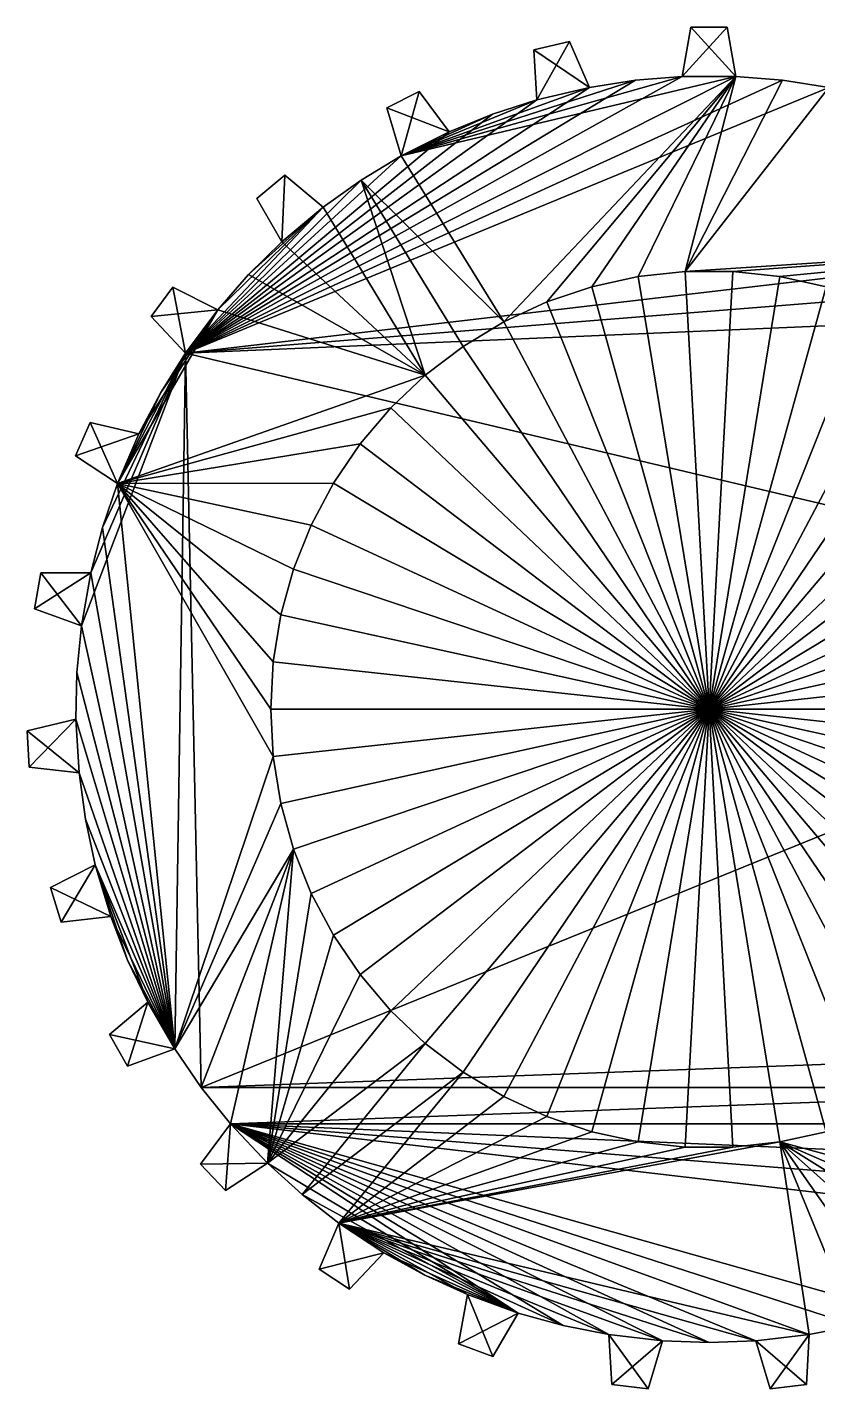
# Model space of a CAD drawing. Header units: metres. Extents: x -14 to 14, y -13.9 to 14.
# Drawn here: x -14 to 2.23, y -13.95 to 14 of the extents above; entities that cross this region are included whole.
import ezdxf

# ---------------------------------------------------------------- set-up
doc = ezdxf.new("R2010")
doc.units = ezdxf.units.M

msp = doc.modelspace()

# ---------------------------------------------------------------- linework, layer by layer
at = {"layer": 'STL2DXF'}
for points in [[(-0.375, 14), (0.375, 14), (-0.553, 12.988)], [(0.375, 14), (0.553, 12.988), (-0.553, 12.988)], [(-0.553, 12.988, 10), (-0.375, 14, 10), (-0.553, 12.988)], [(-0.375, 14, 10), (-0.375, 14), (-0.553, 12.988)], [(0.553, 12.988, 10), (-0.375, 14, 10), (-0.553, 12.988, 10)], [(-0.375, 14, 10), (0.375, 14, 10), (-0.375, 14)], [(0.375, 14, 10), (0.375, 14), (-0.375, 14)], [(0.553, 12.988, 10), (0.375, 14, 10), (-0.375, 14, 10)], [(0.375, 14, 10), (0.553, 12.988, 10), (0.375, 14)], [(0.553, 12.988, 10), (0.553, 12.988), (0.375, 14)], [(-3.594, 13.536), (-2.864, 13.709), (-3.534, 12.51)], [(-3.594, 13.536, 10), (-2.864, 13.709, 10), (-3.594, 13.536)], [(-2.864, 13.709, 10), (-2.864, 13.709), (-3.594, 13.536)], [(-2.864, 13.709, 10), (-3.594, 13.536, 10), (-2.457, 12.766, 10)], [(-2.864, 13.709), (-2.457, 12.766), (-3.534, 12.51)], [(-2.864, 13.709, 10), (-2.457, 12.766, 10), (-2.864, 13.709)], [(-2.457, 12.766, 10), (-2.457, 12.766), (-2.864, 13.709)], [(-3.534, 12.51, 10), (-3.594, 13.536, 10), (-3.534, 12.51)], [(-3.594, 13.536, 10), (-3.594, 13.536), (-3.534, 12.51)], [(-3.594, 13.536, 10), (-3.534, 12.51, 10), (-2.457, 12.766, 10)], [(-0.553, 12.988), (0.553, 12.988), (-10.749, 7.312)], [(0.553, 12.988), (1.509, 12.912), (-10.749, 7.312)], [(-10.749, 7.312), (-1.509, 12.912), (-0.553, 12.988)], [(-10.749, 7.312), (1.509, 12.912), (2.457, 12.766)], [(-2.457, 12.766), (-1.509, 12.912), (-10.749, 7.312)], [(-1.509, 12.912, 10), (-6.324, 11.358, 10), (-0.553, 12.988, 10)], [(-4.216, 7.952, 10), (0.553, 12.988, 10), (-6.324, 11.358, 10)], [(-6.324, 11.358, 10), (0.553, 12.988, 10), (-0.553, 12.988, 10)], [(-1.509, 12.912, 10), (-2.457, 12.766, 10), (-6.324, 11.358, 10)], [(0.553, 12.988, 10), (-4.216, 7.952, 10), (-3.331, 8.361, 10)], [(-3.331, 8.361, 10), (-2.408, 8.672, 10), (0.553, 12.988, 10)], [(-1.509, 12.912), (-2.457, 12.766), (-1.509, 12.912, 10)], [(-1.509, 12.912, 10), (-2.457, 12.766), (-2.457, 12.766, 10)], [(-2.408, 8.672, 10), (-1.456, 8.881, 10), (0.553, 12.988, 10)], [(-0.553, 12.988, 10), (-0.553, 12.988), (-1.509, 12.912)], [(-0.553, 12.988, 10), (-1.509, 12.912), (-1.509, 12.912, 10)], [(0.553, 12.988, 10), (-1.456, 8.881, 10), (-0.487, 8.987, 10)], [(-0.487, 8.987, 10), (1.509, 12.912, 10), (0.553, 12.988, 10)], [(2.457, 12.766, 10), (1.509, 12.912, 10), (-0.487, 8.987, 10)], [(1.509, 12.912), (0.553, 12.988), (1.509, 12.912, 10)], [(1.509, 12.912, 10), (0.553, 12.988), (0.553, 12.988, 10)], [(2.457, 12.766, 10), (2.457, 12.766), (1.509, 12.912)], [(2.457, 12.766, 10), (1.509, 12.912), (1.509, 12.912, 10)], [(2.457, 12.766), (8.773, 9.594), (-10.749, 7.312)], [(-3.534, 12.51), (-2.457, 12.766), (-10.749, 7.312)], [(-6.618, 12.343), (-5.948, 12.679), (-6.324, 11.358)], [(-6.618, 12.343, 10), (-5.948, 12.679, 10), (-6.618, 12.343)], [(-5.948, 12.679, 10), (-5.948, 12.679), (-6.618, 12.343)], [(-5.948, 12.679, 10), (-6.618, 12.343, 10), (-5.335, 11.855, 10)], [(-2.457, 12.766, 10), (-3.534, 12.51, 10), (-6.324, 11.358, 10)], [(-5.948, 12.679), (-5.335, 11.855), (-6.324, 11.358)], [(-5.948, 12.679, 10), (-5.335, 11.855, 10), (-5.948, 12.679)], [(-5.335, 11.855, 10), (-5.335, 11.855), (-5.948, 12.679)], [(8.773, 9.594, 10), (2.457, 12.766, 10), (-0.487, 8.987, 10)], [(-10.749, 7.312), (-4.446, 12.216), (-3.534, 12.51)], [(-6.324, 11.358, 10), (-6.618, 12.343, 10), (-6.324, 11.358)], [(-6.618, 12.343, 10), (-6.618, 12.343), (-6.324, 11.358)], [(-6.618, 12.343, 10), (-6.324, 11.358, 10), (-5.335, 11.855, 10)], [(-3.534, 12.51, 10), (-4.446, 12.216, 10), (-6.324, 11.358, 10)], [(-3.534, 12.51, 10), (-3.534, 12.51), (-4.446, 12.216)], [(-3.534, 12.51, 10), (-4.446, 12.216), (-4.446, 12.216, 10)], [(-5.335, 11.855), (-4.446, 12.216), (-10.749, 7.312)], [(-6.324, 11.358, 10), (-4.446, 12.216, 10), (-5.335, 11.855, 10)], [(-4.446, 12.216), (-5.335, 11.855), (-4.446, 12.216, 10)], [(-4.446, 12.216, 10), (-5.335, 11.855), (-5.335, 11.855, 10)], [(-6.324, 11.358), (-5.335, 11.855), (-10.749, 7.312)], [(-10.749, 7.312), (-7.144, 10.861), (-6.324, 11.358)], [(-6.324, 11.358, 10), (-6.324, 11.358), (-7.144, 10.861)], [(-6.324, 11.358, 10), (-7.144, 10.861), (-7.144, 10.861, 10)], [(-7.144, 10.861, 10), (-4.216, 7.952, 10), (-6.324, 11.358, 10)], [(-9.286, 10.484), (-8.712, 10.966), (-8.773, 9.594)], [(-9.286, 10.484, 10), (-8.712, 10.966, 10), (-9.286, 10.484)], [(-8.712, 10.966, 10), (-8.712, 10.966), (-9.286, 10.484)], [(-8.773, 9.594, 10), (-8.712, 10.966, 10), (-9.286, 10.484, 10)], [(-8.712, 10.966), (-7.925, 10.305), (-8.773, 9.594)], [(-7.925, 10.305, 10), (-8.712, 10.966, 10), (-8.773, 9.594, 10)], [(-8.712, 10.966, 10), (-7.925, 10.305, 10), (-8.712, 10.966)], [(-7.925, 10.305, 10), (-7.925, 10.305), (-8.712, 10.966)], [(-7.925, 10.305), (-7.144, 10.861), (-10.749, 7.312)], [(-7.144, 10.861), (-7.925, 10.305), (-7.144, 10.861, 10)], [(-7.144, 10.861, 10), (-7.925, 10.305), (-7.925, 10.305, 10)], [(-7.144, 10.861, 10), (-7.925, 10.305, 10), (-5.826, 6.859, 10)], [(-5.826, 6.859, 10), (-5.051, 7.449, 10), (-7.144, 10.861, 10)], [(-5.051, 7.449, 10), (-4.216, 7.952, 10), (-7.144, 10.861, 10)], [(-8.773, 9.594, 10), (-9.286, 10.484, 10), (-8.773, 9.594)], [(-9.286, 10.484, 10), (-9.286, 10.484), (-8.773, 9.594)], [(-10.088, 8.2), (-7.925, 10.305), (-10.749, 7.312)], [(-7.925, 10.305), (-10.088, 8.2), (-9.456, 8.921)], [(-8.773, 9.594), (-7.925, 10.305), (-9.456, 8.921)], [(-5.826, 6.859, 10), (-7.925, 10.305, 10), (-8.773, 9.594, 10)], [(8.773, 9.594), (9.456, 8.921), (-10.749, 7.312)], [(-8.773, 9.594, 10), (-8.773, 9.594), (-9.456, 8.921)], [(-8.773, 9.594, 10), (-9.456, 8.921), (-9.456, 8.921, 10)], [(-8.773, 9.594, 10), (-9.456, 8.921, 10), (-5.826, 6.859, 10)], [(8.773, 9.594, 10), (-0.487, 8.987, 10), (0.487, 8.987, 10)], [(1.456, 8.881, 10), (8.773, 9.594, 10), (0.487, 8.987, 10)], [(1.456, 8.881, 10), (2.408, 8.672, 10), (8.773, 9.594, 10)], [(0, 0, 4), (-0.487, 8.987, 4), (-1.456, 8.881, 4)], [(-1.456, 8.881, 10), (-1.456, 8.881, 4), (-0.487, 8.987, 10)], [(-1.456, 8.881, 4), (-0.487, 8.987, 4), (-0.487, 8.987, 10)], [(0.487, 8.987, 4), (-0.487, 8.987, 4), (0, 0, 4)], [(-0.487, 8.987, 10), (-0.487, 8.987, 4), (0.487, 8.987, 10)], [(-0.487, 8.987, 4), (0.487, 8.987, 4), (0.487, 8.987, 10)], [(1.456, 8.881, 4), (0.487, 8.987, 4), (0, 0, 4)], [(0.487, 8.987, 10), (0.487, 8.987, 4), (1.456, 8.881, 10)], [(0.487, 8.987, 4), (1.456, 8.881, 4), (1.456, 8.881, 10)], [(-10.749, 7.312), (9.456, 8.921), (10.088, 8.2)], [(-9.456, 8.921), (-10.088, 8.2), (-9.456, 8.921, 10)], [(-9.456, 8.921, 10), (-10.088, 8.2), (-10.088, 8.2, 10)], [(-9.456, 8.921, 10), (-10.088, 8.2, 10), (-5.826, 6.859, 10)], [(-2.408, 8.672, 4), (-3.331, 8.361, 4), (0, 0, 4)], [(-3.331, 8.361, 10), (-3.331, 8.361, 4), (-2.408, 8.672, 10)], [(-3.331, 8.361, 4), (-2.408, 8.672, 4), (-2.408, 8.672, 10)], [(-1.456, 8.881, 4), (-2.408, 8.672, 4), (0, 0, 4)], [(-2.408, 8.672, 10), (-2.408, 8.672, 4), (-1.456, 8.881, 10)], [(-2.408, 8.672, 4), (-1.456, 8.881, 4), (-1.456, 8.881, 10)], [(0, 0, 4), (2.408, 8.672, 4), (1.456, 8.881, 4)], [(3.331, 8.361, 4), (2.408, 8.672, 4), (0, 0, 4)], [(1.456, 8.881, 10), (1.456, 8.881, 4), (2.408, 8.672, 10)], [(1.456, 8.881, 4), (2.408, 8.672, 4), (2.408, 8.672, 10)], [(-11.454, 8.059), (-11.006, 8.661), (-10.749, 7.312)], [(-11.454, 8.059, 10), (-11.006, 8.661, 10), (-11.454, 8.059)], [(-11.006, 8.661, 10), (-11.006, 8.661), (-11.454, 8.059)], [(-10.088, 8.2, 10), (-11.006, 8.661, 10), (-11.454, 8.059, 10)], [(-11.006, 8.661), (-10.088, 8.2), (-10.749, 7.312)], [(-11.006, 8.661, 10), (-10.088, 8.2, 10), (-11.006, 8.661)], [(-10.088, 8.2, 10), (-10.088, 8.2), (-11.006, 8.661)], [(-5.826, 6.859, 10), (-10.088, 8.2, 10), (-12.145, 4.636, 10)], [(-10.088, 8.2, 10), (-11.707, 5.653, 10), (-12.145, 4.636, 10)], [(-10.088, 8.2, 10), (-11.258, 6.5, 10), (-11.707, 5.653, 10)], [(-11.454, 8.059, 10), (-10.749, 7.312, 10), (-10.088, 8.2, 10)], [(-10.749, 7.312, 10), (-11.258, 6.5, 10), (-10.088, 8.2, 10)], [(10.088, 8.2), (12.887, 1.71), (-10.749, 7.312)], [(0, 0, 4), (-3.331, 8.361, 4), (-4.216, 7.952, 4)], [(-4.216, 7.952, 10), (-4.216, 7.952, 4), (-3.331, 8.361, 10)], [(-4.216, 7.952, 4), (-3.331, 8.361, 4), (-3.331, 8.361, 10)], [(4.216, 7.952, 4), (3.331, 8.361, 4), (0, 0, 4)], [(-10.749, 7.312, 10), (-11.454, 8.059, 10), (-10.749, 7.312)], [(-11.454, 8.059, 10), (-11.454, 8.059), (-10.749, 7.312)], [(-4.216, 7.952, 4), (-5.051, 7.449, 4), (0, 0, 4)], [(-5.051, 7.449, 10), (-5.051, 7.449, 4), (-4.216, 7.952, 10)], [(-5.051, 7.449, 4), (-4.216, 7.952, 4), (-4.216, 7.952, 10)], [(0, 0, 4), (5.051, 7.449, 4), (4.216, 7.952, 4)], [(-12.887, 1.71), (-10.749, 7.312), (-10.971, -6.973)], [(-12.887, 1.71), (-12.695, 2.8), (-10.749, 7.312)], [(-12.695, 2.8), (-12.454, 3.728), (-10.749, 7.312)], [(-10.749, 7.312), (-12.454, 3.728), (-12.145, 4.636)], [(-12.145, 4.636), (-11.258, 6.5), (-10.749, 7.312)], [(-10.749, 7.312, 10), (-10.749, 7.312), (-11.258, 6.5)], [(-10.749, 7.312, 10), (-11.258, 6.5), (-11.258, 6.5, 10)], [(-10.749, 7.312), (-10.428, -7.763), (-10.971, -6.973)], [(12.887, 1.71), (-10.428, -7.763), (-10.749, 7.312)], [(-5.051, 7.449, 4), (-5.826, 6.859, 4), (0, 0, 4)], [(-5.826, 6.859, 10), (-5.826, 6.859, 4), (-5.051, 7.449, 10)], [(-5.826, 6.859, 4), (-5.051, 7.449, 4), (-5.051, 7.449, 10)], [(5.826, 6.859, 4), (5.051, 7.449, 4), (0, 0, 4)], [(-12.145, 4.636, 10), (-6.534, 6.189, 10), (-5.826, 6.859, 10)], [(0, 0, 4), (-5.826, 6.859, 4), (-6.534, 6.189, 4)], [(-6.534, 6.189, 10), (-6.534, 6.189, 4), (-5.826, 6.859, 10)], [(-6.534, 6.189, 4), (-5.826, 6.859, 4), (-5.826, 6.859, 10)], [(6.534, 6.189, 4), (5.826, 6.859, 4), (0, 0, 4)], [(-11.707, 5.653), (-11.258, 6.5), (-12.145, 4.636)], [(-11.258, 6.5), (-11.707, 5.653), (-11.258, 6.5, 10)], [(-11.258, 6.5, 10), (-11.707, 5.653), (-11.707, 5.653, 10)], [(-7.165, 5.447, 10), (-6.534, 6.189, 10), (-12.145, 4.636, 10)], [(-6.534, 6.189, 4), (-7.165, 5.447, 4), (0, 0, 4)], [(-7.165, 5.447, 10), (-7.165, 5.447, 4), (-6.534, 6.189, 10)], [(-7.165, 5.447, 4), (-6.534, 6.189, 4), (-6.534, 6.189, 10)], [(0, 0, 4), (7.165, 5.447, 4), (6.534, 6.189, 4)], [(-12.145, 4.636), (-13.004, 5.201), (-12.706, 5.889)], [(-13.004, 5.201, 10), (-12.706, 5.889, 10), (-13.004, 5.201)], [(-12.706, 5.889, 10), (-12.706, 5.889), (-13.004, 5.201)], [(-11.707, 5.653, 10), (-12.706, 5.889, 10), (-13.004, 5.201, 10)], [(-12.706, 5.889), (-11.707, 5.653), (-12.145, 4.636)], [(-12.706, 5.889, 10), (-11.707, 5.653, 10), (-12.706, 5.889)], [(-11.707, 5.653, 10), (-11.707, 5.653), (-12.706, 5.889)], [(-12.145, 4.636, 10), (-11.707, 5.653, 10), (-13.004, 5.201, 10)], [(-7.712, 4.64, 10), (-7.165, 5.447, 10), (-12.145, 4.636, 10)], [(-7.165, 5.447, 4), (-7.712, 4.64, 4), (0, 0, 4)], [(-7.712, 4.64, 10), (-7.712, 4.64, 4), (-7.165, 5.447, 10)], [(-7.712, 4.64, 4), (-7.165, 5.447, 4), (-7.165, 5.447, 10)], [(7.712, 4.64, 4), (7.165, 5.447, 4), (0, 0, 4)], [(-12.145, 4.636, 10), (-13.004, 5.201, 10), (-12.145, 4.636)], [(-13.004, 5.201, 10), (-13.004, 5.201), (-12.145, 4.636)], [(-10.971, -6.973, 10), (-12.145, 4.636, 10), (-12.454, 3.728, 10)], [(-12.145, 4.636, 10), (-12.145, 4.636), (-12.454, 3.728)], [(-12.145, 4.636, 10), (-12.454, 3.728), (-12.454, 3.728, 10)], [(-12.145, 4.636, 10), (-8.168, 3.779, 10), (-7.712, 4.64, 10)], [(-8.947, 0.973, 10), (-8.79, 1.935, 10), (-12.145, 4.636, 10)], [(-10.971, -6.973, 10), (-8.947, -0.973, 10), (-12.145, 4.636, 10)], [(-8.947, -0.973, 10), (-9, 0, 10), (-12.145, 4.636, 10)], [(-12.145, 4.636, 10), (-9, 0, 10), (-8.947, 0.973, 10)], [(-8.79, 1.935, 10), (-8.529, 2.874, 10), (-12.145, 4.636, 10)], [(-8.529, 2.874, 10), (-8.168, 3.779, 10), (-12.145, 4.636, 10)], [(0, 0, 4), (-7.712, 4.64, 4), (-8.168, 3.779, 4)], [(-8.168, 3.779, 10), (-8.168, 3.779, 4), (-7.712, 4.64, 10)], [(-8.168, 3.779, 4), (-7.712, 4.64, 4), (-7.712, 4.64, 10)], [(8.168, 3.779, 4), (7.712, 4.64, 4), (0, 0, 4)], [(-12.695, 2.8, 10), (-10.971, -6.973, 10), (-12.454, 3.728, 10)], [(-12.454, 3.728), (-12.695, 2.8), (-12.454, 3.728, 10)], [(-12.454, 3.728, 10), (-12.695, 2.8), (-12.695, 2.8, 10)], [(-8.168, 3.779, 4), (-8.529, 2.874, 4), (0, 0, 4)], [(-8.529, 2.874, 10), (-8.529, 2.874, 4), (-8.168, 3.779, 10)], [(-8.529, 2.874, 4), (-8.168, 3.779, 4), (-8.168, 3.779, 10)], [(0, 0, 4), (8.529, 2.874, 4), (8.168, 3.779, 4)], [(-13.852, 2.062), (-13.722, 2.8), (-12.887, 1.71)], [(-13.852, 2.062, 10), (-13.722, 2.8, 10), (-13.852, 2.062)], [(-13.722, 2.8, 10), (-13.722, 2.8), (-13.852, 2.062)], [(-13.722, 2.8, 10), (-13.852, 2.062, 10), (-12.695, 2.8, 10)], [(-13.852, 2.062, 10), (-12.887, 1.71, 10), (-12.695, 2.8, 10)], [(-13.722, 2.8), (-12.695, 2.8), (-12.887, 1.71)], [(-13.722, 2.8, 10), (-12.695, 2.8, 10), (-13.722, 2.8)], [(-12.695, 2.8, 10), (-12.695, 2.8), (-13.722, 2.8)], [(-12.695, 2.8, 10), (-12.887, 1.71, 10), (-10.971, -6.973, 10)], [(-8.529, 2.874, 4), (-8.79, 1.935, 4), (0, 0, 4)], [(-8.79, 1.935, 10), (-8.79, 1.935, 4), (-8.529, 2.874, 10)], [(-8.79, 1.935, 4), (-8.529, 2.874, 4), (-8.529, 2.874, 10)], [(8.79, 1.935, 4), (8.529, 2.874, 4), (0, 0, 4)], [(-12.887, 1.71, 10), (-13.852, 2.062, 10), (-12.887, 1.71)], [(-13.852, 2.062, 10), (-13.852, 2.062), (-12.887, 1.71)], [(-10.971, -6.973), (-12.978, 0.756), (-12.887, 1.71)], [(-12.887, 1.71, 10), (-12.887, 1.71), (-12.978, 0.756)], [(-12.887, 1.71, 10), (-12.978, 0.756), (-12.978, 0.756, 10)], [(-12.887, 1.71, 10), (-12.978, 0.756, 10), (-10.971, -6.973, 10)], [(-10.428, -7.763), (12.887, 1.71), (10.971, -6.973)], [(0, 0, 4), (-8.79, 1.935, 4), (-8.947, 0.973, 4)], [(-8.947, 0.973, 10), (-8.947, 0.973, 4), (-8.79, 1.935, 10)], [(-8.947, 0.973, 4), (-8.79, 1.935, 4), (-8.79, 1.935, 10)], [(8.947, 0.973, 4), (8.79, 1.935, 4), (0, 0, 4)], [(-8.947, 0.973, 4), (-9, 0, 4), (0, 0, 4)], [(-9, 0, 10), (-9, 0, 4), (-8.947, 0.973, 10)], [(-9, 0, 4), (-8.947, 0.973, 4), (-8.947, 0.973, 10)], [(9, 0, 4), (8.947, 0.973, 4), (0, 0, 4)], [(-12.998, -0.203), (-12.978, 0.756), (-10.971, -6.973)], [(-12.978, 0.756), (-12.998, -0.203), (-12.978, 0.756, 10)], [(-12.978, 0.756, 10), (-12.998, -0.203), (-12.998, -0.203, 10)], [(-10.971, -6.973, 10), (-12.978, 0.756, 10), (-12.998, -0.203, 10)], [(-9, 0, 4), (-8.947, -0.973, 4), (0, 0, 4)], [(-8.947, -0.973, 10), (-8.947, -0.973, 4), (-9, 0, 10)], [(-8.947, -0.973, 4), (-9, 0, 4), (-9, 0, 10)], [(-13.998, -0.44), (-12.998, -0.203), (-12.934, -1.308)], [(-13.998, -0.44, 10), (-13.955, -1.188, 10), (-12.998, -0.203, 10)], [(-13.998, -0.44, 10), (-12.998, -0.203, 10), (-13.998, -0.44)], [(-12.998, -0.203, 10), (-12.998, -0.203), (-13.998, -0.44)], [(-13.955, -1.188, 10), (-12.934, -1.308, 10), (-12.998, -0.203, 10)], [(-12.934, -1.308), (-12.998, -0.203), (-10.971, -6.973)], [(-12.998, -0.203, 10), (-12.934, -1.308, 10), (-10.971, -6.973, 10)], [(0, 0, 4), (-8.947, -0.973, 4), (-8.79, -1.935, 4)], [(-8.79, -1.935, 4), (-8.529, -2.874, 4), (0, 0, 4)], [(-8.529, -2.874, 4), (-8.168, -3.779, 4), (0, 0, 4)], [(0, 0, 4), (-8.168, -3.779, 4), (-7.712, -4.64, 4)], [(-7.712, -4.64, 4), (-7.165, -5.447, 4), (0, 0, 4)], [(-7.165, -5.447, 4), (-6.534, -6.189, 4), (0, 0, 4)], [(0, 0, 4), (-6.534, -6.189, 4), (-5.826, -6.859, 4)], [(-5.826, -6.859, 4), (-5.051, -7.449, 4), (0, 0, 4)], [(-5.051, -7.449, 4), (-4.216, -7.952, 4), (0, 0, 4)], [(0, 0, 4), (-4.216, -7.952, 4), (-3.331, -8.361, 4)], [(-3.331, -8.361, 4), (-2.408, -8.672, 4), (0, 0, 4)], [(-2.408, -8.672, 4), (-1.456, -8.881, 4), (0, 0, 4)], [(0, 0, 4), (-1.456, -8.881, 4), (-0.487, -8.987, 4)], [(-0.487, -8.987, 4), (0.487, -8.987, 4), (0, 0, 4)], [(8.529, -2.874, 4), (8.79, -1.935, 4), (0, 0, 4)], [(8.79, -1.935, 4), (8.947, -0.973, 4), (0, 0, 4)], [(0, 0, 4), (8.947, -0.973, 4), (9, 0, 4)], [(7.165, -5.447, 4), (7.712, -4.64, 4), (0, 0, 4)], [(7.712, -4.64, 4), (8.168, -3.779, 4), (0, 0, 4)], [(0, 0, 4), (8.168, -3.779, 4), (8.529, -2.874, 4)], [(5.051, -7.449, 4), (5.826, -6.859, 4), (0, 0, 4)], [(5.826, -6.859, 4), (6.534, -6.189, 4), (0, 0, 4)], [(0, 0, 4), (6.534, -6.189, 4), (7.165, -5.447, 4)], [(2.408, -8.672, 4), (3.331, -8.361, 4), (0, 0, 4)], [(3.331, -8.361, 4), (4.216, -7.952, 4), (0, 0, 4)], [(0, 0, 4), (4.216, -7.952, 4), (5.051, -7.449, 4)], [(0.487, -8.987, 4), (1.456, -8.881, 4), (0, 0, 4)], [(0, 0, 4), (1.456, -8.881, 4), (2.408, -8.672, 4)], [(-13.955, -1.188), (-13.998, -0.44), (-12.934, -1.308)], [(-13.955, -1.188, 10), (-13.998, -0.44, 10), (-13.955, -1.188)], [(-13.998, -0.44, 10), (-13.998, -0.44), (-13.955, -1.188)], [(-8.79, -1.935, 10), (-8.947, -0.973, 10), (-10.971, -6.973, 10)], [(-8.79, -1.935, 10), (-8.79, -1.935, 4), (-8.947, -0.973, 10)], [(-8.79, -1.935, 4), (-8.947, -0.973, 4), (-8.947, -0.973, 10)], [(-12.934, -1.308, 10), (-13.955, -1.188, 10), (-12.934, -1.308)], [(-13.955, -1.188, 10), (-13.955, -1.188), (-12.934, -1.308)], [(-10.971, -6.973), (-12.803, -2.257), (-12.934, -1.308)], [(-12.934, -1.308, 10), (-12.803, -2.257, 10), (-10.971, -6.973, 10)], [(-12.934, -1.308, 10), (-12.934, -1.308), (-12.803, -2.257)], [(-12.934, -1.308, 10), (-12.803, -2.257), (-12.803, -2.257, 10)], [(-8.529, -2.874, 10), (-8.79, -1.935, 10), (-10.971, -6.973, 10)], [(-8.529, -2.874, 10), (-8.529, -2.874, 4), (-8.79, -1.935, 10)], [(-8.529, -2.874, 4), (-8.79, -1.935, 4), (-8.79, -1.935, 10)], [(-12.601, -3.195), (-12.803, -2.257), (-10.971, -6.973)], [(-10.971, -6.973, 10), (-12.803, -2.257, 10), (-12.601, -3.195, 10)], [(-12.803, -2.257), (-12.601, -3.195), (-12.803, -2.257, 10)], [(-12.803, -2.257, 10), (-12.601, -3.195), (-12.601, -3.195, 10)], [(-10.971, -6.973, 10), (-10.428, -7.763, 10), (-8.529, -2.874, 10)], [(-8.529, -2.874, 10), (-10.428, -7.763, 10), (-9.827, -8.511, 10)], [(-9.068, -9.316, 10), (-8.529, -2.874, 10), (-9.827, -8.511, 10)], [(-8.168, -3.779, 10), (-8.529, -2.874, 10), (-9.068, -9.316, 10)], [(-8.168, -3.779, 10), (-8.168, -3.779, 4), (-8.529, -2.874, 10)], [(-8.168, -3.779, 4), (-8.529, -2.874, 4), (-8.529, -2.874, 10)], [(-13.519, -3.656), (-12.601, -3.195), (-12.284, -4.255)], [(-13.519, -3.656, 10), (-13.304, -4.374, 10), (-12.601, -3.195, 10)], [(-13.519, -3.656, 10), (-12.601, -3.195, 10), (-13.519, -3.656)], [(-12.601, -3.195, 10), (-12.601, -3.195), (-13.519, -3.656)], [(-13.304, -4.374, 10), (-12.284, -4.255, 10), (-12.601, -3.195, 10)], [(-12.284, -4.255), (-12.601, -3.195), (-10.971, -6.973)], [(-12.284, -4.255, 10), (-11.937, -5.149, 10), (-12.601, -3.195, 10)], [(-11.937, -5.149, 10), (-11.525, -6.015, 10), (-12.601, -3.195, 10)], [(-12.601, -3.195, 10), (-11.525, -6.015, 10), (-10.971, -6.973, 10)], [(-13.304, -4.374), (-13.519, -3.656), (-12.284, -4.255)], [(-13.304, -4.374, 10), (-13.519, -3.656, 10), (-13.304, -4.374)], [(-13.519, -3.656, 10), (-13.519, -3.656), (-13.304, -4.374)], [(-7.712, -4.64, 10), (-8.168, -3.779, 10), (-9.068, -9.316, 10)], [(-7.712, -4.64, 10), (-7.712, -4.64, 4), (-8.168, -3.779, 10)], [(-7.712, -4.64, 4), (-8.168, -3.779, 4), (-8.168, -3.779, 10)], [(-12.284, -4.255, 10), (-13.304, -4.374, 10), (-12.284, -4.255)], [(-13.304, -4.374, 10), (-13.304, -4.374), (-12.284, -4.255)], [(-10.971, -6.973), (-11.937, -5.149), (-12.284, -4.255)], [(-12.284, -4.255, 10), (-12.284, -4.255), (-11.937, -5.149)], [(-12.284, -4.255, 10), (-11.937, -5.149), (-11.937, -5.149, 10)], [(-9.068, -9.316, 10), (-7.165, -5.447, 10), (-7.712, -4.64, 10)], [(-7.165, -5.447, 10), (-7.165, -5.447, 4), (-7.712, -4.64, 10)], [(-7.165, -5.447, 4), (-7.712, -4.64, 4), (-7.712, -4.64, 10)], [(-11.525, -6.015), (-11.937, -5.149), (-10.971, -6.973)], [(-11.937, -5.149), (-11.525, -6.015), (-11.937, -5.149, 10)], [(-11.937, -5.149, 10), (-11.525, -6.015), (-11.525, -6.015, 10)], [(-9.068, -9.316, 10), (-6.534, -6.189, 10), (-7.165, -5.447, 10)], [(-6.534, -6.189, 10), (-6.534, -6.189, 4), (-7.165, -5.447, 10)], [(-6.534, -6.189, 4), (-7.165, -5.447, 4), (-7.165, -5.447, 10)], [(-12.312, -6.675), (-11.525, -6.015), (-10.971, -6.973)], [(-11.525, -6.015, 10), (-12.312, -6.675, 10), (-11.937, -7.325, 10)], [(-12.312, -6.675, 10), (-11.525, -6.015, 10), (-12.312, -6.675)], [(-11.525, -6.015, 10), (-11.525, -6.015), (-12.312, -6.675)], [(-11.525, -6.015, 10), (-11.937, -7.325, 10), (-10.971, -6.973, 10)], [(-5.826, -6.859, 10), (-6.534, -6.189, 10), (-9.068, -9.316, 10)], [(-5.826, -6.859, 10), (-5.826, -6.859, 4), (-6.534, -6.189, 10)], [(-5.826, -6.859, 4), (-6.534, -6.189, 4), (-6.534, -6.189, 10)], [(-10.971, -6.973), (-11.937, -7.325), (-12.312, -6.675)], [(-11.937, -7.325, 10), (-12.312, -6.675, 10), (-11.937, -7.325)], [(-12.312, -6.675, 10), (-12.312, -6.675), (-11.937, -7.325)], [(-10.971, -6.973, 10), (-11.937, -7.325, 10), (-10.971, -6.973)], [(-11.937, -7.325, 10), (-11.937, -7.325), (-10.971, -6.973)], [(-10.971, -6.973, 10), (-10.971, -6.973), (-10.428, -7.763)], [(-10.971, -6.973, 10), (-10.428, -7.763), (-10.428, -7.763, 10)], [(10.428, -7.763), (-10.428, -7.763), (10.971, -6.973)], [(-8.356, -9.959, 10), (-5.826, -6.859, 10), (-9.068, -9.316, 10)], [(-5.051, -7.449, 10), (-5.826, -6.859, 10), (-8.356, -9.959, 10)], [(-5.051, -7.449, 10), (-5.051, -7.449, 4), (-5.826, -6.859, 10)], [(-5.051, -7.449, 4), (-5.826, -6.859, 4), (-5.826, -6.859, 10)], [(-7.6, -10.547, 10), (-5.051, -7.449, 10), (-8.356, -9.959, 10)], [(-7.6, -10.547, 10), (-4.216, -7.952, 10), (-5.051, -7.449, 10)], [(-4.216, -7.952, 10), (-4.216, -7.952, 4), (-5.051, -7.449, 10)], [(-4.216, -7.952, 4), (-5.051, -7.449, 4), (-5.051, -7.449, 10)], [(-9.827, -8.511), (-10.428, -7.763), (10.428, -7.763)], [(-10.428, -7.763), (-9.827, -8.511), (-10.428, -7.763, 10)], [(-10.428, -7.763, 10), (-9.827, -8.511), (-9.827, -8.511, 10)], [(9.827, -8.511), (-9.827, -8.511), (10.428, -7.763)], [(-7.6, -10.547, 10), (-3.331, -8.361, 10), (-4.216, -7.952, 10)], [(-3.331, -8.361, 10), (-3.331, -8.361, 4), (-4.216, -7.952, 10)], [(-3.331, -8.361, 4), (-4.216, -7.952, 4), (-4.216, -7.952, 10)], [(-2.408, -8.672, 10), (-3.331, -8.361, 10), (-7.6, -10.547, 10)], [(-2.408, -8.672, 10), (-2.408, -8.672, 4), (-3.331, -8.361, 10)], [(-2.408, -8.672, 4), (-3.331, -8.361, 4), (-3.331, -8.361, 10)], [(-9.068, -9.316), (-10.441, -9.335), (-9.827, -8.511)], [(-10.441, -9.335, 10), (-9.827, -8.511, 10), (-10.441, -9.335)], [(-9.827, -8.511, 10), (-9.827, -8.511), (-10.441, -9.335)], [(-10.441, -9.335, 10), (-9.926, -9.88, 10), (-9.827, -8.511, 10)], [(-9.926, -9.88, 10), (-9.068, -9.316, 10), (-9.827, -8.511, 10)], [(8.356, -9.959), (7.6, -10.547), (-9.827, -8.511)], [(8.356, -9.959), (-9.827, -8.511), (9.068, -9.316)], [(-3.922, -12.394), (-9.068, -9.316), (-9.827, -8.511)], [(9.068, -9.316), (-9.827, -8.511), (9.827, -8.511)], [(7.6, -10.547), (3.922, -12.394), (-9.827, -8.511)], [(3.922, -12.394), (2.998, -12.65), (-9.827, -8.511)], [(-9.827, -8.511), (2.998, -12.65), (2.058, -12.836)], [(2.058, -12.836), (0.958, -12.965), (-9.827, -8.511)], [(0.958, -12.965), (0, -13), (-9.827, -8.511)], [(-9.827, -8.511), (0, -13), (-0.958, -12.965)], [(-0.958, -12.965), (-2.058, -12.836), (-9.827, -8.511)], [(-2.058, -12.836), (-2.998, -12.65), (-9.827, -8.511)], [(-9.827, -8.511), (-2.998, -12.65), (-3.922, -12.394)], [(-1.456, -8.881, 10), (-2.408, -8.672, 10), (-7.6, -10.547, 10)], [(1.456, -8.881, 10), (0.487, -8.987, 10), (-7.6, -10.547, 10)], [(-7.6, -10.547, 10), (-0.487, -8.987, 10), (-1.456, -8.881, 10)], [(-7.6, -10.547, 10), (2.058, -12.836, 10), (1.456, -8.881, 10)], [(-1.456, -8.881, 10), (-1.456, -8.881, 4), (-2.408, -8.672, 10)], [(-1.456, -8.881, 4), (-2.408, -8.672, 4), (-2.408, -8.672, 10)], [(-0.487, -8.987, 10), (-0.487, -8.987, 4), (-1.456, -8.881, 10)], [(-0.487, -8.987, 4), (-1.456, -8.881, 4), (-1.456, -8.881, 10)], [(1.456, -8.881, 10), (1.456, -8.881, 4), (0.487, -8.987, 10)], [(1.456, -8.881, 4), (0.487, -8.987, 4), (0.487, -8.987, 10)], [(7.6, -10.547, 10), (2.408, -8.672, 10), (1.456, -8.881, 10)], [(2.408, -8.672, 10), (2.408, -8.672, 4), (1.456, -8.881, 10)], [(2.408, -8.672, 4), (1.456, -8.881, 4), (1.456, -8.881, 10)], [(2.058, -12.836, 10), (2.998, -12.65, 10), (1.456, -8.881, 10)], [(1.456, -8.881, 10), (2.998, -12.65, 10), (3.922, -12.394, 10)], [(6.675, -11.156, 10), (7.6, -10.547, 10), (1.456, -8.881, 10)], [(3.922, -12.394, 10), (4.962, -12.016, 10), (1.456, -8.881, 10)], [(4.962, -12.016, 10), (5.834, -11.617, 10), (1.456, -8.881, 10)], [(1.456, -8.881, 10), (5.834, -11.617, 10), (6.675, -11.156, 10)], [(0.487, -8.987, 10), (-0.487, -8.987, 10), (-7.6, -10.547, 10)], [(0.487, -8.987, 10), (0.487, -8.987, 4), (-0.487, -8.987, 10)], [(0.487, -8.987, 4), (-0.487, -8.987, 4), (-0.487, -8.987, 10)], [(-9.068, -9.316), (-9.926, -9.88), (-10.441, -9.335)], [(-9.926, -9.88, 10), (-10.441, -9.335, 10), (-9.926, -9.88)], [(-10.441, -9.335, 10), (-10.441, -9.335), (-9.926, -9.88)], [(-9.068, -9.316, 10), (-9.926, -9.88, 10), (-9.068, -9.316)], [(-9.926, -9.88, 10), (-9.926, -9.88), (-9.068, -9.316)], [(-8.356, -9.959), (-9.068, -9.316), (-3.922, -12.394)], [(-9.068, -9.316, 10), (-9.068, -9.316), (-8.356, -9.959)], [(-9.068, -9.316, 10), (-8.356, -9.959), (-8.356, -9.959, 10)], [(-7.6, -10.547), (-8.356, -9.959), (-3.922, -12.394)], [(-8.356, -9.959), (-7.6, -10.547), (-8.356, -9.959, 10)], [(-8.356, -9.959, 10), (-7.6, -10.547), (-7.6, -10.547, 10)], [(-6.675, -11.156), (-8.006, -11.491), (-7.6, -10.547)], [(-8.006, -11.491, 10), (-7.6, -10.547, 10), (-8.006, -11.491)], [(-7.6, -10.547, 10), (-7.6, -10.547), (-8.006, -11.491)], [(-8.006, -11.491, 10), (-7.38, -11.903, 10), (-7.6, -10.547, 10)], [(-3.922, -12.394), (-6.675, -11.156), (-7.6, -10.547)], [(-7.6, -10.547, 10), (-0.958, -12.965, 10), (0, -13, 10)], [(-3.922, -12.394, 10), (-2.998, -12.65, 10), (-7.6, -10.547, 10)], [(-2.998, -12.65, 10), (-2.058, -12.836, 10), (-7.6, -10.547, 10)], [(-7.6, -10.547, 10), (-2.058, -12.836, 10), (-0.958, -12.965, 10)], [(-7.38, -11.903, 10), (-6.675, -11.156, 10), (-7.6, -10.547, 10)], [(0, -13, 10), (0.958, -12.965, 10), (-7.6, -10.547, 10)], [(0.958, -12.965, 10), (2.058, -12.836, 10), (-7.6, -10.547, 10)], [(-6.675, -11.156, 10), (-5.834, -11.617, 10), (-7.6, -10.547, 10)], [(-5.834, -11.617, 10), (-4.962, -12.016, 10), (-7.6, -10.547, 10)], [(-7.6, -10.547, 10), (-4.962, -12.016, 10), (-3.922, -12.394, 10)], [(-6.675, -11.156), (-7.38, -11.903), (-8.006, -11.491)], [(-6.675, -11.156, 10), (-7.38, -11.903, 10), (-6.675, -11.156)], [(-7.38, -11.903, 10), (-7.38, -11.903), (-6.675, -11.156)], [(-5.834, -11.617), (-6.675, -11.156), (-3.922, -12.394)], [(-6.675, -11.156, 10), (-6.675, -11.156), (-5.834, -11.617)], [(-6.675, -11.156, 10), (-5.834, -11.617), (-5.834, -11.617, 10)], [(-7.38, -11.903, 10), (-8.006, -11.491, 10), (-7.38, -11.903)], [(-8.006, -11.491, 10), (-8.006, -11.491), (-7.38, -11.903)], [(-4.962, -12.016), (-5.834, -11.617), (-3.922, -12.394)], [(-5.834, -11.617), (-4.962, -12.016), (-5.834, -11.617, 10)], [(-5.834, -11.617, 10), (-4.962, -12.016), (-4.962, -12.016, 10)], [(-5.141, -13.027), (-4.962, -12.016), (-3.922, -12.394)], [(-5.141, -13.027, 10), (-4.962, -12.016, 10), (-5.141, -13.027)], [(-4.962, -12.016, 10), (-4.962, -12.016), (-5.141, -13.027)], [(-4.962, -12.016, 10), (-5.141, -13.027, 10), (-4.436, -13.284, 10)], [(-4.962, -12.016, 10), (-4.436, -13.284, 10), (-3.922, -12.394, 10)], [(-4.436, -13.284), (-5.141, -13.027), (-3.922, -12.394)], [(-3.922, -12.394, 10), (-4.436, -13.284, 10), (-3.922, -12.394)], [(-4.436, -13.284, 10), (-4.436, -13.284), (-3.922, -12.394)], [(-3.922, -12.394, 10), (-3.922, -12.394), (-2.998, -12.65)], [(-3.922, -12.394, 10), (-2.998, -12.65), (-2.998, -12.65, 10)], [(-2.998, -12.65), (-2.058, -12.836), (-2.998, -12.65, 10)], [(-2.998, -12.65, 10), (-2.058, -12.836), (-2.058, -12.836, 10)], [(-1.998, -13.862), (-2.058, -12.836), (-0.958, -12.965)], [(-1.998, -13.862, 10), (-2.058, -12.836, 10), (-1.998, -13.862)], [(-2.058, -12.836, 10), (-2.058, -12.836), (-1.998, -13.862)], [(-2.058, -12.836, 10), (-1.998, -13.862, 10), (-1.253, -13.949, 10)], [(-2.058, -12.836, 10), (-1.253, -13.949, 10), (-0.958, -12.965, 10)], [(1.253, -13.949), (0.958, -12.965), (2.058, -12.836)], [(1.998, -13.862, 10), (2.058, -12.836, 10), (0.958, -12.965, 10)], [(1.998, -13.862), (1.253, -13.949), (2.058, -12.836)], [(2.058, -12.836, 10), (1.998, -13.862, 10), (2.058, -12.836)], [(1.998, -13.862, 10), (1.998, -13.862), (2.058, -12.836)], [(2.058, -12.836, 10), (2.058, -12.836), (2.998, -12.65)], [(2.058, -12.836, 10), (2.998, -12.65), (2.998, -12.65, 10)], [(-4.436, -13.284, 10), (-5.141, -13.027, 10), (-4.436, -13.284)], [(-5.141, -13.027, 10), (-5.141, -13.027), (-4.436, -13.284)], [(-1.253, -13.949), (-1.998, -13.862), (-0.958, -12.965)], [(-0.958, -12.965, 10), (-1.253, -13.949, 10), (-0.958, -12.965)], [(-1.253, -13.949, 10), (-1.253, -13.949), (-0.958, -12.965)], [(-0.958, -12.965, 10), (-0.958, -12.965), (0, -13)], [(-0.958, -12.965, 10), (0, -13), (0, -13, 10)], [(0, -13), (0.958, -12.965), (0, -13, 10)], [(0, -13, 10), (0.958, -12.965), (0.958, -12.965, 10)], [(1.253, -13.949, 10), (0.958, -12.965, 10), (1.253, -13.949)], [(0.958, -12.965, 10), (0.958, -12.965), (1.253, -13.949)], [(1.253, -13.949, 10), (1.998, -13.862, 10), (0.958, -12.965, 10)], [(-1.253, -13.949, 10), (-1.998, -13.862, 10), (-1.253, -13.949)], [(-1.998, -13.862, 10), (-1.998, -13.862), (-1.253, -13.949)], [(1.998, -13.862, 10), (1.253, -13.949, 10), (1.998, -13.862)], [(1.253, -13.949, 10), (1.253, -13.949), (1.998, -13.862)]]:
    msp.add_3dface(points, dxfattribs=at)

doc.saveas('drawing.dxf')
